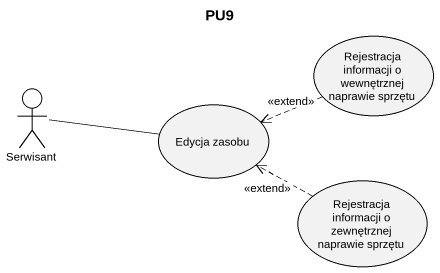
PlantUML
@startuml
title PU9
usecase "Rejestracja informacji o wewnętrznej naprawie sprzętu" as Rejestracja_informacji_o
actor Serwisant
usecase "Edycja zasobu" as Edycja_zasobu
usecase "Rejestracja informacji o zewnętrznej naprawie sprzętu" as Rejestracja_informacji_o_2
Rejestracja_informacji_o .left.> Edycja_zasobu : <<extend>>
Edycja_zasobu -left- Serwisant
Rejestracja_informacji_o_2 .left.> Edycja_zasobu : <<extend>>
@enduml
